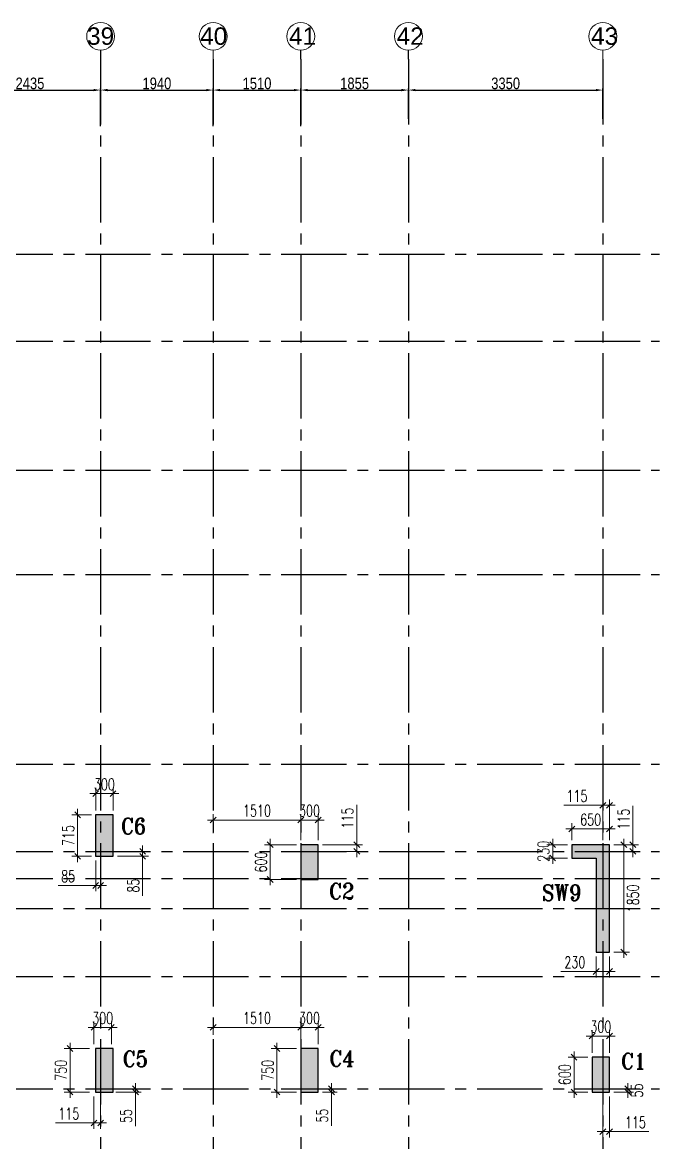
# Model space of a CAD drawing. Header units: millimetres. Extents: x 1123469 to 1752051, y -126924 to 196924.
# Drawn here: x 1431983 to 1442964, y -17889 to 1401 of the extents above; entities that cross this region are included whole.
import ezdxf
from ezdxf.enums import TextEntityAlignment as Align

# ---------------------------------------------------------------- set-up
doc = ezdxf.new("R2010")
doc.units = ezdxf.units.MM
doc.header["$LTSCALE"] = 500
doc.header["$MEASUREMENT"] = 0
doc.header["$PDMODE"] = 34
for name, pattern in [('CONTINOUS', [0]), ('DASHDOT', [1, 0.5, -0.25, 0, -0.25]), ('Site$0$CENTER2', [1.125, 0.75, -0.125, 0.125, -0.125])]:
    doc.linetypes.add(name, pattern=pattern)
doc.layers.get('Defpoints').update_dxf_attribs({"lineweight": 0})
for name, color, linetype, lineweight in [('COL. NO.', 1, 'DASHDOT', 15), ('CUT OUT', 1, 'Continuous', 13), ('dim-M', 1, 'Continuous', 15), ('GRID NO.', 7, 'Continuous', 20), ('TOWER COL HATCH', 253, 'Continuous', 20)]:
    doc.layers.add(name, color=color, linetype=linetype, lineweight=lineweight)
for name, color, linetype in [('GLASS', 5, 'Continuous'), ('GRID', 7, 'Continuous'), ('GRID DIM', 7, 'Continuous'), ('TOWER AREA COLUMN.', 6, 'Continuous')]:
    doc.layers.add(name, color=color, linetype=linetype)
doc.styles.add('2MM', font='romans.shx', dxfattribs={"width": 0.7})
doc.styles.add('D50', font='arial.ttf', dxfattribs={"width": 0.8})
doc.styles.add('ROMANT', font='romant__.ttf', dxfattribs={"width": 0.9, "height": 600})
doc.dimstyles.new('INNER DIM', dxfattribs={"dimtxt": 200, "dimasz": 120, "dimexe": 25, "dimexo": 25, "dimgap": 12, "dimtad": 1, "dimdec": 0, "dimrnd": 5, "dimzin": 0, "dimdsep": 46, "dimtxsty": 'D50', "dimcen": 0.09, "dimdle": 25, "dimclrt": 6, "dimadec": 0, "dimazin": 0, "dimtfac": 1, "dimtdec": 0, "dimtofl": 0, "dimtmove": 1, "dimatfit": 3, "dimfxl": 75, "dimtolj": 1, "dimtzin": 0, "dimarcsym": 0})
doc.dimstyles.new('RAJESH', dxfattribs={"dimtxt": 200, "dimasz": 180, "dimexe": 100, "dimexo": 250, "dimgap": 50, "dimtad": 2, "dimdec": 0, "dimzin": 1, "dimdsep": 46, "dimtxsty": '2MM', "dimblk": 'OBLIQUE', "dimcen": 0, "dimdle": 100, "dimclrd": 1, "dimclre": 1, "dimclrt": 3, "dimadec": 0, "dimazin": 0, "dimtfac": 1, "dimtdec": 0, "dimtix": 1, "dimtmove": 2, "dimatfit": 3, "dimfxl": 1, "dimtolj": 1, "dimlwd": -1, "dimarcsym": 0})

# ---------------------------------------------------------------- blocks, each defined once
blk = doc.blocks.new('GRID MARK')
at = {"layer": 'GRID NO.', "const_width": 50}
blk.add_lwpolyline([(0, -541), (0, -891)], dxfattribs=at)
at = {"layer": 'GRID NO.'}
blk.add_circle((0, 0), 541, dxfattribs=at)
at = {"layer": 'GRID NO.', "style": 'D50', "width": 0.8}
blk.add_attdef('Y1', text='', height=500, dxfattribs=at).set_placement((-33, -267), align=Align.CENTER)
blk = doc.blocks.new('*D44')
at = {"layer": 'Defpoints', "color": 0, "linetype": 'Continuous', "transparency": 16777216}
for p in [(1433331, 258393), (1430896, 257747), (1433331, 257747)]:
    blk.add_point(p, dxfattribs=at)
at = {"layer": 'GRID DIM', "color": 0, "linetype": 'Continuous', "lineweight": -2, "transparency": 16777216}
for p, q in [((1430896, 257772), (1430896, 258418)), ((1433331, 257772), (1433331, 258418))]:
    blk.add_line(p, q, dxfattribs=at)
at = {"layer": 'GRID DIM', "linetype": 'Continuous', "lineweight": -2, "transparency": 16777216}
blk.add_line((1431016, 258393), (1433211, 258393), dxfattribs=at)
at = {"layer": 'GRID DIM', "linetype": 'Continuous', "transparency": 16777216}
for points in [[(1431016, 258413), (1431016, 258373), (1430896, 258393)], [(1433211, 258413), (1433211, 258373), (1433331, 258393)]]:
    blk.add_solid(points, dxfattribs=at)
at = {"layer": 'GRID DIM', "linetype": 'Continuous', "transparency": 16777216, "insert": (1432113, 258507), "char_height": 200, "attachment_point": 5, "style": 'D50'}
blk.add_mtext('\\A1;2435', dxfattribs=at)
blk = doc.blocks.new('*D45')
at = {"layer": 'Defpoints', "color": 0, "linetype": 'Continuous', "transparency": 16777216}
for p in [(1435271, 258393), (1433331, 257747), (1435271, 257747)]:
    blk.add_point(p, dxfattribs=at)
at = {"layer": 'GRID DIM', "color": 0, "linetype": 'Continuous', "lineweight": -2, "transparency": 16777216}
for p, q in [((1433331, 257772), (1433331, 258418)), ((1435271, 257772), (1435271, 258418))]:
    blk.add_line(p, q, dxfattribs=at)
at = {"layer": 'GRID DIM', "linetype": 'Continuous', "lineweight": -2, "transparency": 16777216}
blk.add_line((1433451, 258393), (1435151, 258393), dxfattribs=at)
at = {"layer": 'GRID DIM', "linetype": 'Continuous', "transparency": 16777216}
for points in [[(1433451, 258413), (1433451, 258373), (1433331, 258393)], [(1435151, 258413), (1435151, 258373), (1435271, 258393)]]:
    blk.add_solid(points, dxfattribs=at)
at = {"layer": 'GRID DIM', "linetype": 'Continuous', "transparency": 16777216, "insert": (1434301, 258507), "char_height": 200, "attachment_point": 5, "style": 'D50'}
blk.add_mtext('\\A1;1940', dxfattribs=at)
blk = doc.blocks.new('*D46')
at = {"layer": 'Defpoints', "color": 0, "linetype": 'Continuous', "transparency": 16777216}
for p in [(1436781, 258393), (1435271, 257747), (1436781, 257747)]:
    blk.add_point(p, dxfattribs=at)
at = {"layer": 'GRID DIM', "color": 0, "linetype": 'Continuous', "lineweight": -2, "transparency": 16777216}
for p, q in [((1435271, 257772), (1435271, 258418)), ((1436781, 257772), (1436781, 258418))]:
    blk.add_line(p, q, dxfattribs=at)
at = {"layer": 'GRID DIM', "linetype": 'Continuous', "lineweight": -2, "transparency": 16777216}
blk.add_line((1435391, 258393), (1436661, 258393), dxfattribs=at)
at = {"layer": 'GRID DIM', "linetype": 'Continuous', "transparency": 16777216}
for points in [[(1435391, 258413), (1435391, 258373), (1435271, 258393)], [(1436661, 258413), (1436661, 258373), (1436781, 258393)]]:
    blk.add_solid(points, dxfattribs=at)
at = {"layer": 'GRID DIM', "linetype": 'Continuous', "transparency": 16777216, "insert": (1436026, 258507), "char_height": 200, "attachment_point": 5, "style": 'D50'}
blk.add_mtext('\\A1;1510', dxfattribs=at)
blk = doc.blocks.new('*D47')
at = {"layer": 'Defpoints', "color": 0, "linetype": 'Continuous', "transparency": 16777216}
for p in [(1438636, 258393), (1436781, 257747), (1438636, 257872)]:
    blk.add_point(p, dxfattribs=at)
at = {"layer": 'GRID DIM', "color": 0, "linetype": 'Continuous', "lineweight": -2, "transparency": 16777216}
for p, q in [((1436781, 257772), (1436781, 258418)), ((1438636, 257897), (1438636, 258418))]:
    blk.add_line(p, q, dxfattribs=at)
at = {"layer": 'GRID DIM', "linetype": 'Continuous', "lineweight": -2, "transparency": 16777216}
blk.add_line((1436901, 258393), (1438516, 258393), dxfattribs=at)
at = {"layer": 'GRID DIM', "linetype": 'Continuous', "transparency": 16777216}
for points in [[(1436901, 258413), (1436901, 258373), (1436781, 258393)], [(1438516, 258413), (1438516, 258373), (1438636, 258393)]]:
    blk.add_solid(points, dxfattribs=at)
at = {"layer": 'GRID DIM', "linetype": 'Continuous', "transparency": 16777216, "insert": (1437708, 258507), "char_height": 200, "attachment_point": 5, "style": 'D50'}
blk.add_mtext('\\A1;1855', dxfattribs=at)
blk = doc.blocks.new('*D48')
at = {"layer": 'Defpoints', "color": 0, "linetype": 'Continuous', "transparency": 16777216}
for p in [(1441986, 258393), (1438636, 257872), (1441986, 257872)]:
    blk.add_point(p, dxfattribs=at)
at = {"layer": 'GRID DIM', "color": 0, "linetype": 'Continuous', "lineweight": -2, "transparency": 16777216}
for p, q in [((1438636, 257897), (1438636, 258418)), ((1441986, 257897), (1441986, 258418))]:
    blk.add_line(p, q, dxfattribs=at)
at = {"layer": 'GRID DIM', "linetype": 'Continuous', "lineweight": -2, "transparency": 16777216}
blk.add_line((1438756, 258393), (1441866, 258393), dxfattribs=at)
at = {"layer": 'GRID DIM', "linetype": 'Continuous', "transparency": 16777216}
for points in [[(1438756, 258413), (1438756, 258373), (1438636, 258393)], [(1441866, 258413), (1441866, 258373), (1441986, 258393)]]:
    blk.add_solid(points, dxfattribs=at)
at = {"layer": 'GRID DIM', "linetype": 'Continuous', "transparency": 16777216, "insert": (1440311, 258507), "char_height": 200, "attachment_point": 5, "style": 'D50'}
blk.add_mtext('\\A1;3350', dxfattribs=at)
blk = doc.blocks.new('3tgra')
at = {"layer": 'TOWER COL HATCH'}
h = blk.add_hatch(color=253, dxfattribs=at)
h.dxf.hatch_style = 1
h.paths.add_polyline_path([(1374496, 84657), (1374196, 84657), (1374196, 85372), (1374496, 85372)])
h = blk.add_hatch(color=253, dxfattribs=at)
h.dxf.hatch_style = 1
h.paths.add_polyline_path([(1365641, 83007), (1365641, 84857), (1366291, 84857), (1366291, 84627), (1365871, 84627), (1365871, 83007)])
h = blk.add_hatch(color=253, dxfattribs=at)
h.dxf.hatch_style = 1
h.paths.add_polyline_path([(1370961, 84257), (1370661, 84257), (1370661, 84857), (1370961, 84857)])
h = blk.add_hatch(color=253, dxfattribs=at)
h.dxf.hatch_style = 1
h.paths.add_polyline_path([(1370961, 80597), (1370661, 80597), (1370661, 81347), (1370961, 81347)])
h = blk.add_hatch(color=253, dxfattribs=at)
h.dxf.hatch_style = 1
h.paths.add_polyline_path([(1374496, 80597), (1374196, 80597), (1374196, 81347), (1374496, 81347)])
h = blk.add_hatch(color=253, dxfattribs=at)
h.dxf.hatch_style = 1
h.paths.add_polyline_path([(1365941, 80597), (1365641, 80597), (1365641, 81197), (1365941, 81197)])
at = {"layer": 'TOWER AREA COLUMN.', "color": 4}
for points in [[(1374496, 84657), (1374196, 84657), (1374196, 85372), (1374496, 85372)], [(1370961, 84257), (1370661, 84257), (1370661, 84857), (1370961, 84857)], [(1370961, 80597), (1370661, 80597), (1370661, 81347), (1370961, 81347)], [(1374496, 80597), (1374196, 80597), (1374196, 81347), (1374496, 81347)], [(1365941, 80597), (1365641, 80597), (1365641, 81197), (1365941, 81197)]]:
    blk.add_lwpolyline(points, close=True, dxfattribs=at)
blk.add_lwpolyline([(1365641, 83007), (1365641, 84857), (1366291, 84857), (1366291, 84627), (1365871, 84627), (1365871, 83007), (1365641, 83007)], dxfattribs=at)
blk = doc.blocks.new('_Oblique')
at = {"color": 0, "linetype": 'ByBlock', "lineweight": -2}
blk.add_line((-0.5, -0.5), (0.5, 0.5), dxfattribs=at)
blk = doc.blocks.new('*D1371')
at = {"layer": 'Defpoints', "color": 0, "ltscale": 100, "transparency": 16777216}
for p in [(1435271, 85281), (1435271, 84981), (1436781, 84857)]:
    blk.add_point(p, dxfattribs=at)
at = {"layer": 'dim-M', "color": 1, "ltscale": 100, "transparency": 16777216}
blk.add_line((1436881, 85281), (1435171, 85281), dxfattribs=at)
at = {"layer": 'dim-M', "color": 1, "lineweight": -2, "ltscale": 100, "transparency": 16777216}
for p, q in [((1435271, 85056), (1435271, 85381)), ((1436781, 84932), (1436781, 85381))]:
    blk.add_line(p, q, dxfattribs=at)
at = {"layer": 'dim-M', "color": 1, "ltscale": 100, "transparency": 16777216, "xscale": 100, "yscale": 100, "zscale": 100, "rotation": 180}
blk.add_blockref('_Oblique', (1435271, 85281), dxfattribs=at)
at = {"layer": 'dim-M', "color": 1, "ltscale": 100, "transparency": 16777216, "xscale": 100, "yscale": 100, "zscale": 100}
blk.add_blockref('_Oblique', (1436781, 85281), dxfattribs=at)
at = {"layer": 'dim-M', "color": 3, "ltscale": 100, "transparency": 16777216, "insert": (1436026, 85441), "char_height": 200, "attachment_point": 5, "style": '2MM'}
blk.add_mtext('\\A1;1510', dxfattribs=at)
blk = doc.blocks.new('*D1372')
at = {"layer": 'Defpoints', "color": 0, "ltscale": 100, "transparency": 16777216}
for p in [(1441451, 85128), (1441451, 84857), (1442101, 84857)]:
    blk.add_point(p, dxfattribs=at)
at = {"layer": 'dim-M', "color": 1, "ltscale": 100, "transparency": 16777216}
blk.add_line((1442201, 85128), (1441351, 85128), dxfattribs=at)
at = {"layer": 'dim-M', "color": 1, "lineweight": -2, "ltscale": 100, "transparency": 16777216}
for p, q in [((1441451, 84932), (1441451, 85228)), ((1442101, 84932), (1442101, 85228))]:
    blk.add_line(p, q, dxfattribs=at)
at = {"layer": 'dim-M', "color": 1, "ltscale": 100, "transparency": 16777216, "xscale": 100, "yscale": 100, "zscale": 100, "rotation": 180}
blk.add_blockref('_Oblique', (1441451, 85128), dxfattribs=at)
at = {"layer": 'dim-M', "color": 1, "ltscale": 100, "transparency": 16777216, "xscale": 100, "yscale": 100, "zscale": 100}
blk.add_blockref('_Oblique', (1442101, 85128), dxfattribs=at)
at = {"layer": 'dim-M', "color": 3, "ltscale": 100, "transparency": 16777216, "insert": (1441776, 85288), "char_height": 200, "attachment_point": 5, "style": '2MM'}
blk.add_mtext('\\A1;650', dxfattribs=at)
blk = doc.blocks.new('*D1373')
at = {"layer": 'Defpoints', "color": 0, "ltscale": 100, "transparency": 16777216}
for p in [(1441451, 84857), (1441123, 84627), (1441451, 84627)]:
    blk.add_point(p, dxfattribs=at)
at = {"layer": 'dim-M', "color": 1, "ltscale": 100, "transparency": 16777216}
for p, q in [((1441123, 84857), (1441123, 84957)), ((1441123, 84857), (1441123, 84627)), ((1441123, 84627), (1441123, 84527))]:
    blk.add_line(p, q, dxfattribs=at)
at = {"layer": 'dim-M', "color": 1, "lineweight": -2, "ltscale": 100, "transparency": 16777216}
for p, q in [((1441376, 84857), (1441023, 84857)), ((1441376, 84627), (1441023, 84627))]:
    blk.add_line(p, q, dxfattribs=at)
at = {"layer": 'dim-M', "color": 1, "ltscale": 100, "transparency": 16777216, "xscale": 100, "yscale": 100, "zscale": 100}
for p, rotation in [((1441123, 84857), 270), ((1441123, 84627), 90)]:
    blk.add_blockref('_Oblique', p, dxfattribs=dict(at, rotation=rotation))
at = {"layer": 'dim-M', "color": 3, "ltscale": 100, "transparency": 16777216, "insert": (1440963, 84742), "char_height": 200, "attachment_point": 5, "rotation": 90, "style": '2MM'}
blk.add_mtext('\\A1;230', dxfattribs=at)
blk = doc.blocks.new('*D1374')
at = {"layer": 'Defpoints', "color": 0, "ltscale": 100, "transparency": 16777216}
for p in [(1441871, 83007), (1442101, 83007), (1442101, 82672)]:
    blk.add_point(p, dxfattribs=at)
at = {"layer": 'dim-M', "color": 1, "lineweight": -2, "ltscale": 100, "transparency": 16777216}
for p, q in [((1441871, 82932), (1441871, 82572)), ((1442101, 82932), (1442101, 82572))]:
    blk.add_line(p, q, dxfattribs=at)
at = {"layer": 'dim-M', "color": 1, "ltscale": 100, "transparency": 16777216}
for p, q in [((1441264, 82672), (1441871, 82672)), ((1441771, 82672), (1442201, 82672))]:
    blk.add_line(p, q, dxfattribs=at)
at = {"layer": 'dim-M', "color": 1, "ltscale": 100, "transparency": 16777216, "xscale": 100, "yscale": 100, "zscale": 100, "rotation": 180}
blk.add_blockref('_Oblique', (1441871, 82672), dxfattribs=at)
at = {"layer": 'dim-M', "color": 1, "ltscale": 100, "transparency": 16777216, "xscale": 100, "yscale": 100, "zscale": 100}
blk.add_blockref('_Oblique', (1442101, 82672), dxfattribs=at)
at = {"layer": 'dim-M', "color": 3, "ltscale": 100, "transparency": 16777216, "insert": (1441504, 82832), "char_height": 200, "attachment_point": 5, "style": '2MM'}
blk.add_mtext('\\A1;230', dxfattribs=at)
blk = doc.blocks.new('*D1375')
at = {"layer": 'Defpoints', "color": 0, "ltscale": 100, "transparency": 16777216}
for p in [(1442101, 84857), (1442101, 83007), (1442347, 83007)]:
    blk.add_point(p, dxfattribs=at)
at = {"layer": 'dim-M', "color": 1, "ltscale": 100, "transparency": 16777216}
blk.add_line((1442347, 84957), (1442347, 82907), dxfattribs=at)
at = {"layer": 'dim-M', "color": 1, "lineweight": -2, "ltscale": 100, "transparency": 16777216}
for p, q in [((1442176, 84857), (1442447, 84857)), ((1442176, 83007), (1442447, 83007))]:
    blk.add_line(p, q, dxfattribs=at)
at = {"layer": 'dim-M', "color": 1, "ltscale": 100, "transparency": 16777216, "xscale": 100, "yscale": 100, "zscale": 100}
for p, rotation in [((1442347, 84857), 90), ((1442347, 83007), 270)]:
    blk.add_blockref('_Oblique', p, dxfattribs=dict(at, rotation=rotation))
at = {"layer": 'dim-M', "color": 3, "ltscale": 100, "transparency": 16777216, "insert": (1442507, 83932), "char_height": 200, "attachment_point": 5, "rotation": 90, "style": '2MM'}
blk.add_mtext('\\A1;1850', dxfattribs=at)
blk = doc.blocks.new('*D1376')
at = {"layer": 'Defpoints', "color": 0, "ltscale": 100, "transparency": 16777216}
for p in [(1442101, 84857), (1442101, 84742), (1442503, 84742)]:
    blk.add_point(p, dxfattribs=at)
at = {"layer": 'dim-M', "color": 1, "ltscale": 100, "transparency": 16777216}
for p, q in [((1442503, 85527), (1442503, 84857)), ((1442503, 84857), (1442503, 84957)), ((1442503, 84857), (1442503, 84742)), ((1442503, 84857), (1442503, 84742)), ((1442503, 84742), (1442503, 84642))]:
    blk.add_line(p, q, dxfattribs=at)
at = {"layer": 'dim-M', "color": 1, "lineweight": -2, "ltscale": 100, "transparency": 16777216}
for p, q in [((1442176, 84857), (1442603, 84857)), ((1442176, 84742), (1442603, 84742))]:
    blk.add_line(p, q, dxfattribs=at)
at = {"layer": 'dim-M', "color": 1, "ltscale": 100, "transparency": 16777216, "xscale": 100, "yscale": 100, "zscale": 100}
for p, rotation in [((1442503, 84857), 270), ((1442503, 84742), 90)]:
    blk.add_blockref('_Oblique', p, dxfattribs=dict(at, rotation=rotation))
at = {"layer": 'dim-M', "color": 3, "ltscale": 100, "transparency": 16777216, "insert": (1442343, 85297), "char_height": 200, "attachment_point": 5, "rotation": 90, "style": '2MM'}
blk.add_mtext('\\A1;115', dxfattribs=at)
blk = doc.blocks.new('*D1377')
at = {"layer": 'Defpoints', "color": 0, "ltscale": 100, "transparency": 16777216}
for p in [(1441986, 85536), (1441986, 84857), (1442101, 84857)]:
    blk.add_point(p, dxfattribs=at)
at = {"layer": 'dim-M', "color": 1, "ltscale": 100, "transparency": 16777216}
for p, q in [((1441311, 85536), (1441986, 85536)), ((1441986, 85536), (1441886, 85536)), ((1442101, 85536), (1441986, 85536)), ((1442101, 85536), (1441986, 85536)), ((1442101, 85536), (1442201, 85536))]:
    blk.add_line(p, q, dxfattribs=at)
at = {"layer": 'dim-M', "color": 1, "lineweight": -2, "ltscale": 100, "transparency": 16777216}
for p, q in [((1441986, 84932), (1441986, 85636)), ((1442101, 84932), (1442101, 85636))]:
    blk.add_line(p, q, dxfattribs=at)
at = {"layer": 'dim-M', "color": 1, "ltscale": 100, "transparency": 16777216, "xscale": 100, "yscale": 100, "zscale": 100}
blk.add_blockref('_Oblique', (1441986, 85536), dxfattribs=at)
at = {"layer": 'dim-M', "color": 1, "ltscale": 100, "transparency": 16777216, "xscale": 100, "yscale": 100, "zscale": 100, "rotation": 180}
blk.add_blockref('_Oblique', (1442101, 85536), dxfattribs=at)
at = {"layer": 'dim-M', "color": 3, "ltscale": 100, "transparency": 16777216, "insert": (1441541, 85696), "char_height": 200, "attachment_point": 5, "style": '2MM'}
blk.add_mtext('\\A1;115', dxfattribs=at)
blk = doc.blocks.new('*D1378')
at = {"layer": 'Defpoints', "color": 0, "ltscale": 100, "transparency": 16777216}
for p in [(1435271, 81711), (1435271, 81506), (1436781, 81347)]:
    blk.add_point(p, dxfattribs=at)
at = {"layer": 'dim-M', "color": 1, "lineweight": -2, "ltscale": 100, "transparency": 16777216}
for p, q in [((1435271, 81581), (1435271, 81811)), ((1436781, 81422), (1436781, 81811))]:
    blk.add_line(p, q, dxfattribs=at)
at = {"layer": 'dim-M', "color": 1, "ltscale": 100, "transparency": 16777216}
blk.add_line((1436881, 81711), (1435171, 81711), dxfattribs=at)
at = {"layer": 'dim-M', "color": 1, "ltscale": 100, "transparency": 16777216, "xscale": 100, "yscale": 100, "zscale": 100, "rotation": 180}
blk.add_blockref('_Oblique', (1435271, 81711), dxfattribs=at)
at = {"layer": 'dim-M', "color": 1, "ltscale": 100, "transparency": 16777216, "xscale": 100, "yscale": 100, "zscale": 100}
blk.add_blockref('_Oblique', (1436781, 81711), dxfattribs=at)
at = {"layer": 'dim-M', "color": 3, "ltscale": 100, "transparency": 16777216, "insert": (1436026, 81871), "char_height": 200, "attachment_point": 5, "style": '2MM'}
blk.add_mtext('\\A1;1510', dxfattribs=at)
blk = doc.blocks.new('*D1379')
at = {"layer": 'Defpoints', "color": 0, "ltscale": 100, "transparency": 16777216}
for p in [(1433216, 80597), (1433331, 80597), (1433331, 80066)]:
    blk.add_point(p, dxfattribs=at)
at = {"layer": 'dim-M', "color": 1, "lineweight": -2, "ltscale": 100, "transparency": 16777216}
for p, q in [((1433216, 80522), (1433216, 79966)), ((1433331, 80522), (1433331, 79966))]:
    blk.add_line(p, q, dxfattribs=at)
at = {"layer": 'dim-M', "color": 1, "ltscale": 100, "transparency": 16777216}
for p, q in [((1432554, 80066), (1433216, 80066)), ((1433216, 80066), (1433116, 80066)), ((1433216, 80066), (1433331, 80066)), ((1433216, 80066), (1433331, 80066)), ((1433331, 80066), (1433431, 80066))]:
    blk.add_line(p, q, dxfattribs=at)
at = {"layer": 'dim-M', "color": 1, "ltscale": 100, "transparency": 16777216, "xscale": 100, "yscale": 100, "zscale": 100}
blk.add_blockref('_Oblique', (1433216, 80066), dxfattribs=at)
at = {"layer": 'dim-M', "color": 1, "ltscale": 100, "transparency": 16777216, "xscale": 100, "yscale": 100, "zscale": 100, "rotation": 180}
blk.add_blockref('_Oblique', (1433331, 80066), dxfattribs=at)
at = {"layer": 'dim-M', "color": 3, "ltscale": 100, "transparency": 16777216, "insert": (1432784, 80226), "char_height": 200, "attachment_point": 5, "style": '2MM'}
blk.add_mtext('\\A1;115', dxfattribs=at)
blk = doc.blocks.new('*D1509')
at = {"layer": 'Defpoints', "color": 0, "ltscale": 100, "transparency": 16777216}
for p in [(1437081, 80652), (1437309, 80652), (1437081, 80597)]:
    blk.add_point(p, dxfattribs=at)
at = {"layer": 'dim-M', "color": 1, "lineweight": -2, "ltscale": 100, "transparency": 16777216}
for p, q in [((1437156, 80652), (1437409, 80652)), ((1437156, 80597), (1437409, 80597))]:
    blk.add_line(p, q, dxfattribs=at)
at = {"layer": 'dim-M', "color": 1, "ltscale": 100, "transparency": 16777216}
for p, q in [((1437309, 80652), (1437309, 80752)), ((1437309, 80597), (1437309, 80652)), ((1437309, 80597), (1437309, 80652)), ((1437309, 80597), (1437309, 80497)), ((1437309, 80016), (1437309, 80597))]:
    blk.add_line(p, q, dxfattribs=at)
at = {"layer": 'dim-M', "color": 1, "ltscale": 100, "transparency": 16777216, "xscale": 100, "yscale": 100, "zscale": 100}
for p, rotation in [((1437309, 80652), 270), ((1437309, 80597), 90)]:
    blk.add_blockref('_Oblique', p, dxfattribs=dict(at, rotation=rotation))
at = {"layer": 'dim-M', "color": 3, "ltscale": 100, "transparency": 16777216, "insert": (1437149, 80190), "char_height": 200, "attachment_point": 5, "rotation": 90, "style": '2MM'}
blk.add_mtext('\\A1;55', dxfattribs=at)
blk = doc.blocks.new('*D1574')
at = {"layer": 'Defpoints', "color": 0, "ltscale": 100, "transparency": 16777216}
for p in [(1433246, 85736), (1433246, 85372), (1433546, 85372)]:
    blk.add_point(p, dxfattribs=at)
at = {"layer": 'dim-M', "color": 1, "ltscale": 100, "transparency": 16777216}
for p, q in [((1433246, 85736), (1433146, 85736)), ((1433546, 85736), (1433246, 85736)), ((1433546, 85736), (1433646, 85736))]:
    blk.add_line(p, q, dxfattribs=at)
at = {"layer": 'dim-M', "color": 1, "lineweight": -2, "ltscale": 100, "transparency": 16777216}
for p, q in [((1433246, 85447), (1433246, 85836)), ((1433546, 85447), (1433546, 85836))]:
    blk.add_line(p, q, dxfattribs=at)
at = {"layer": 'dim-M', "color": 1, "ltscale": 100, "transparency": 16777216, "xscale": 100, "yscale": 100, "zscale": 100}
blk.add_blockref('_Oblique', (1433246, 85736), dxfattribs=at)
at = {"layer": 'dim-M', "color": 1, "ltscale": 100, "transparency": 16777216, "xscale": 100, "yscale": 100, "zscale": 100, "rotation": 180}
blk.add_blockref('_Oblique', (1433546, 85736), dxfattribs=at)
at = {"layer": 'dim-M', "color": 3, "ltscale": 100, "transparency": 16777216, "insert": (1433396, 85896), "char_height": 200, "attachment_point": 5, "style": '2MM'}
blk.add_mtext('\\A1;300', dxfattribs=at)
blk = doc.blocks.new('*D1575')
at = {"layer": 'Defpoints', "color": 0, "ltscale": 100, "transparency": 16777216}
for p in [(1433246, 85372), (1432935, 84657), (1433246, 84657)]:
    blk.add_point(p, dxfattribs=at)
at = {"layer": 'dim-M', "color": 1, "ltscale": 100, "transparency": 16777216}
blk.add_line((1432935, 85472), (1432935, 84557), dxfattribs=at)
at = {"layer": 'dim-M', "color": 1, "lineweight": -2, "ltscale": 100, "transparency": 16777216}
for p, q in [((1433171, 85372), (1432835, 85372)), ((1433171, 84657), (1432835, 84657))]:
    blk.add_line(p, q, dxfattribs=at)
at = {"layer": 'dim-M', "color": 1, "ltscale": 100, "transparency": 16777216, "xscale": 100, "yscale": 100, "zscale": 100}
for p, rotation in [((1432935, 85372), 90), ((1432935, 84657), 270)]:
    blk.add_blockref('_Oblique', p, dxfattribs=dict(at, rotation=rotation))
at = {"layer": 'dim-M', "color": 3, "ltscale": 100, "transparency": 16777216, "insert": (1432775, 85014), "char_height": 200, "attachment_point": 5, "rotation": 90, "style": '2MM'}
blk.add_mtext('\\A1;715', dxfattribs=at)
blk = doc.blocks.new('*D1576')
at = {"layer": 'Defpoints', "color": 0, "ltscale": 100, "transparency": 16777216}
for p in [(1433546, 84742), (1433546, 84657), (1434055, 84657)]:
    blk.add_point(p, dxfattribs=at)
at = {"layer": 'dim-M', "color": 1, "lineweight": -2, "ltscale": 100, "transparency": 16777216}
for p, q in [((1433621, 84742), (1434155, 84742)), ((1433621, 84657), (1434155, 84657))]:
    blk.add_line(p, q, dxfattribs=at)
at = {"layer": 'dim-M', "color": 1, "ltscale": 100, "transparency": 16777216}
for p, q in [((1434055, 84742), (1434055, 84842)), ((1434055, 84742), (1434055, 84657)), ((1434055, 84742), (1434055, 84657)), ((1434055, 84657), (1434055, 84557)), ((1434055, 83978), (1434055, 84657))]:
    blk.add_line(p, q, dxfattribs=at)
at = {"layer": 'dim-M', "color": 1, "ltscale": 100, "transparency": 16777216, "xscale": 100, "yscale": 100, "zscale": 100}
for p, rotation in [((1434055, 84742), 270), ((1434055, 84657), 90)]:
    blk.add_blockref('_Oblique', p, dxfattribs=dict(at, rotation=rotation))
at = {"layer": 'dim-M', "color": 3, "ltscale": 100, "transparency": 16777216, "insert": (1433895, 84152), "char_height": 200, "attachment_point": 5, "rotation": 90, "style": '2MM'}
blk.add_mtext('\\A1;85', dxfattribs=at)
blk = doc.blocks.new('*D1577')
at = {"layer": 'Defpoints', "color": 0, "ltscale": 100, "transparency": 16777216}
for p in [(1433246, 84657), (1433331, 84657), (1433331, 84154)]:
    blk.add_point(p, dxfattribs=at)
at = {"layer": 'dim-M', "color": 1, "lineweight": -2, "ltscale": 100, "transparency": 16777216}
for p, q in [((1433246, 84582), (1433246, 84054)), ((1433331, 84582), (1433331, 84054))]:
    blk.add_line(p, q, dxfattribs=at)
at = {"layer": 'dim-M', "color": 1, "ltscale": 100, "transparency": 16777216}
for p, q in [((1432598, 84154), (1433246, 84154)), ((1433246, 84154), (1433146, 84154)), ((1433246, 84154), (1433331, 84154)), ((1433246, 84154), (1433331, 84154)), ((1433331, 84154), (1433431, 84154))]:
    blk.add_line(p, q, dxfattribs=at)
at = {"layer": 'dim-M', "color": 1, "ltscale": 100, "transparency": 16777216, "xscale": 100, "yscale": 100, "zscale": 100}
blk.add_blockref('_Oblique', (1433246, 84154), dxfattribs=at)
at = {"layer": 'dim-M', "color": 1, "ltscale": 100, "transparency": 16777216, "xscale": 100, "yscale": 100, "zscale": 100, "rotation": 180}
blk.add_blockref('_Oblique', (1433331, 84154), dxfattribs=at)
at = {"layer": 'dim-M', "color": 3, "ltscale": 100, "transparency": 16777216, "insert": (1432771, 84314), "char_height": 200, "attachment_point": 5, "style": '2MM'}
blk.add_mtext('\\A1;85', dxfattribs=at)
blk = doc.blocks.new('*D1578')
at = {"layer": 'Defpoints', "color": 0, "ltscale": 100, "transparency": 16777216}
for p in [(1436781, 85281), (1436781, 84857), (1437081, 84857)]:
    blk.add_point(p, dxfattribs=at)
at = {"layer": 'dim-M', "color": 1, "ltscale": 100, "transparency": 16777216}
for p, q in [((1436781, 85281), (1436681, 85281)), ((1437081, 85281), (1436781, 85281)), ((1437081, 85281), (1437181, 85281))]:
    blk.add_line(p, q, dxfattribs=at)
at = {"layer": 'dim-M', "color": 1, "lineweight": -2, "ltscale": 100, "transparency": 16777216}
for p, q in [((1436781, 84932), (1436781, 85381)), ((1437081, 84932), (1437081, 85381))]:
    blk.add_line(p, q, dxfattribs=at)
at = {"layer": 'dim-M', "color": 1, "ltscale": 100, "transparency": 16777216, "xscale": 100, "yscale": 100, "zscale": 100}
blk.add_blockref('_Oblique', (1436781, 85281), dxfattribs=at)
at = {"layer": 'dim-M', "color": 1, "ltscale": 100, "transparency": 16777216, "xscale": 100, "yscale": 100, "zscale": 100, "rotation": 180}
blk.add_blockref('_Oblique', (1437081, 85281), dxfattribs=at)
at = {"layer": 'dim-M', "color": 3, "ltscale": 100, "transparency": 16777216, "insert": (1436931, 85441), "char_height": 200, "attachment_point": 5, "style": '2MM'}
blk.add_mtext('\\A1;300', dxfattribs=at)
blk = doc.blocks.new('*D1579')
at = {"layer": 'Defpoints', "color": 0, "ltscale": 100, "transparency": 16777216}
for p in [(1436781, 84857), (1436254, 84257), (1436781, 84257)]:
    blk.add_point(p, dxfattribs=at)
at = {"layer": 'dim-M', "color": 1, "ltscale": 100, "transparency": 16777216}
blk.add_line((1436254, 84957), (1436254, 84157), dxfattribs=at)
at = {"layer": 'dim-M', "color": 1, "lineweight": -2, "ltscale": 100, "transparency": 16777216}
for p, q in [((1436706, 84857), (1436154, 84857)), ((1436706, 84257), (1436154, 84257))]:
    blk.add_line(p, q, dxfattribs=at)
at = {"layer": 'dim-M', "color": 1, "ltscale": 100, "transparency": 16777216, "xscale": 100, "yscale": 100, "zscale": 100}
for p, rotation in [((1436254, 84857), 90), ((1436254, 84257), 270)]:
    blk.add_blockref('_Oblique', p, dxfattribs=dict(at, rotation=rotation))
at = {"layer": 'dim-M', "color": 3, "ltscale": 100, "transparency": 16777216, "insert": (1436094, 84557), "char_height": 200, "attachment_point": 5, "rotation": 90, "style": '2MM'}
blk.add_mtext('\\A1;600', dxfattribs=at)
blk = doc.blocks.new('*D1580')
at = {"layer": 'Defpoints', "color": 0, "ltscale": 100, "transparency": 16777216}
for p in [(1437081, 84857), (1437081, 84742), (1437746, 84742)]:
    blk.add_point(p, dxfattribs=at)
at = {"layer": 'dim-M', "color": 1, "ltscale": 100, "transparency": 16777216}
for p, q in [((1437746, 85544), (1437746, 84857)), ((1437746, 84857), (1437746, 84957)), ((1437746, 84857), (1437746, 84742)), ((1437746, 84857), (1437746, 84742)), ((1437746, 84742), (1437746, 84642))]:
    blk.add_line(p, q, dxfattribs=at)
at = {"layer": 'dim-M', "color": 1, "lineweight": -2, "ltscale": 100, "transparency": 16777216}
for p, q in [((1437156, 84857), (1437846, 84857)), ((1437156, 84742), (1437846, 84742))]:
    blk.add_line(p, q, dxfattribs=at)
at = {"layer": 'dim-M', "color": 1, "ltscale": 100, "transparency": 16777216, "xscale": 100, "yscale": 100, "zscale": 100}
for p, rotation in [((1437746, 84857), 270), ((1437746, 84742), 90)]:
    blk.add_blockref('_Oblique', p, dxfattribs=dict(at, rotation=rotation))
at = {"layer": 'dim-M', "color": 3, "ltscale": 100, "transparency": 16777216, "insert": (1437586, 85314), "char_height": 200, "attachment_point": 5, "rotation": 90, "style": '2MM'}
blk.add_mtext('\\A1;115', dxfattribs=at)
blk = doc.blocks.new('*D1581')
at = {"layer": 'Defpoints', "color": 0, "ltscale": 100, "transparency": 16777216}
for p in [(1433216, 81711), (1433216, 81347), (1433516, 81347)]:
    blk.add_point(p, dxfattribs=at)
at = {"layer": 'dim-M', "color": 1, "lineweight": -2, "ltscale": 100, "transparency": 16777216}
for p, q in [((1433216, 81422), (1433216, 81811)), ((1433516, 81422), (1433516, 81811))]:
    blk.add_line(p, q, dxfattribs=at)
at = {"layer": 'dim-M', "color": 1, "ltscale": 100, "transparency": 16777216}
for p, q in [((1433216, 81711), (1433116, 81711)), ((1433516, 81711), (1433216, 81711)), ((1433516, 81711), (1433616, 81711))]:
    blk.add_line(p, q, dxfattribs=at)
at = {"layer": 'dim-M', "color": 1, "ltscale": 100, "transparency": 16777216, "xscale": 100, "yscale": 100, "zscale": 100}
blk.add_blockref('_Oblique', (1433216, 81711), dxfattribs=at)
at = {"layer": 'dim-M', "color": 1, "ltscale": 100, "transparency": 16777216, "xscale": 100, "yscale": 100, "zscale": 100, "rotation": 180}
blk.add_blockref('_Oblique', (1433516, 81711), dxfattribs=at)
at = {"layer": 'dim-M', "color": 3, "ltscale": 100, "transparency": 16777216, "insert": (1433366, 81871), "char_height": 200, "attachment_point": 5, "style": '2MM'}
blk.add_mtext('\\A1;300', dxfattribs=at)
blk = doc.blocks.new('*D1582')
at = {"layer": 'Defpoints', "color": 0, "ltscale": 100, "transparency": 16777216}
for p in [(1433216, 81347), (1432805, 80597), (1433216, 80597)]:
    blk.add_point(p, dxfattribs=at)
at = {"layer": 'dim-M', "color": 1, "ltscale": 100, "transparency": 16777216}
blk.add_line((1432805, 81447), (1432805, 80497), dxfattribs=at)
at = {"layer": 'dim-M', "color": 1, "lineweight": -2, "ltscale": 100, "transparency": 16777216}
for p, q in [((1433141, 81347), (1432705, 81347)), ((1433141, 80597), (1432705, 80597))]:
    blk.add_line(p, q, dxfattribs=at)
at = {"layer": 'dim-M', "color": 1, "ltscale": 100, "transparency": 16777216, "xscale": 100, "yscale": 100, "zscale": 100}
for p, rotation in [((1432805, 81347), 90), ((1432805, 80597), 270)]:
    blk.add_blockref('_Oblique', p, dxfattribs=dict(at, rotation=rotation))
at = {"layer": 'dim-M', "color": 3, "ltscale": 100, "transparency": 16777216, "insert": (1432645, 80972), "char_height": 200, "attachment_point": 5, "rotation": 90, "style": '2MM'}
blk.add_mtext('\\A1;750', dxfattribs=at)
blk = doc.blocks.new('*D1583')
at = {"layer": 'Defpoints', "color": 0, "ltscale": 100, "transparency": 16777216}
for p in [(1436781, 81711), (1436781, 81347), (1437081, 81347)]:
    blk.add_point(p, dxfattribs=at)
at = {"layer": 'dim-M', "color": 1, "lineweight": -2, "ltscale": 100, "transparency": 16777216}
for p, q in [((1436781, 81422), (1436781, 81811)), ((1437081, 81422), (1437081, 81811))]:
    blk.add_line(p, q, dxfattribs=at)
at = {"layer": 'dim-M', "color": 1, "ltscale": 100, "transparency": 16777216}
for p, q in [((1436781, 81711), (1436681, 81711)), ((1437081, 81711), (1436781, 81711)), ((1437081, 81711), (1437181, 81711))]:
    blk.add_line(p, q, dxfattribs=at)
at = {"layer": 'dim-M', "color": 1, "ltscale": 100, "transparency": 16777216, "xscale": 100, "yscale": 100, "zscale": 100}
blk.add_blockref('_Oblique', (1436781, 81711), dxfattribs=at)
at = {"layer": 'dim-M', "color": 1, "ltscale": 100, "transparency": 16777216, "xscale": 100, "yscale": 100, "zscale": 100, "rotation": 180}
blk.add_blockref('_Oblique', (1437081, 81711), dxfattribs=at)
at = {"layer": 'dim-M', "color": 3, "ltscale": 100, "transparency": 16777216, "insert": (1436931, 81871), "char_height": 200, "attachment_point": 5, "style": '2MM'}
blk.add_mtext('\\A1;300', dxfattribs=at)
blk = doc.blocks.new('*D1584')
at = {"layer": 'Defpoints', "color": 0, "ltscale": 100, "transparency": 16777216}
for p in [(1436781, 81347), (1436370, 80597), (1436781, 80597)]:
    blk.add_point(p, dxfattribs=at)
at = {"layer": 'dim-M', "color": 1, "ltscale": 100, "transparency": 16777216}
blk.add_line((1436370, 81447), (1436370, 80497), dxfattribs=at)
at = {"layer": 'dim-M', "color": 1, "lineweight": -2, "ltscale": 100, "transparency": 16777216}
for p, q in [((1436706, 81347), (1436270, 81347)), ((1436706, 80597), (1436270, 80597))]:
    blk.add_line(p, q, dxfattribs=at)
at = {"layer": 'dim-M', "color": 1, "ltscale": 100, "transparency": 16777216, "xscale": 100, "yscale": 100, "zscale": 100}
for p, rotation in [((1436370, 81347), 90), ((1436370, 80597), 270)]:
    blk.add_blockref('_Oblique', p, dxfattribs=dict(at, rotation=rotation))
at = {"layer": 'dim-M', "color": 3, "ltscale": 100, "transparency": 16777216, "insert": (1436210, 80972), "char_height": 200, "attachment_point": 5, "rotation": 90, "style": '2MM'}
blk.add_mtext('\\A1;750', dxfattribs=at)
blk = doc.blocks.new('*D1585')
at = {"layer": 'Defpoints', "color": 0, "ltscale": 100, "transparency": 16777216}
for p in [(1433516, 80652), (1433516, 80597), (1433931, 80597)]:
    blk.add_point(p, dxfattribs=at)
at = {"layer": 'dim-M', "color": 1, "lineweight": -2, "ltscale": 100, "transparency": 16777216}
for p, q in [((1433591, 80652), (1434031, 80652)), ((1433591, 80597), (1434031, 80597))]:
    blk.add_line(p, q, dxfattribs=at)
at = {"layer": 'dim-M', "color": 1, "ltscale": 100, "transparency": 16777216}
for p, q in [((1433931, 80652), (1433931, 80752)), ((1433931, 80652), (1433931, 80597)), ((1433931, 80652), (1433931, 80597)), ((1433931, 80597), (1433931, 80497)), ((1433931, 80011), (1433931, 80597))]:
    blk.add_line(p, q, dxfattribs=at)
at = {"layer": 'dim-M', "color": 1, "ltscale": 100, "transparency": 16777216, "xscale": 100, "yscale": 100, "zscale": 100}
for p, rotation in [((1433931, 80652), 270), ((1433931, 80597), 90)]:
    blk.add_blockref('_Oblique', p, dxfattribs=dict(at, rotation=rotation))
at = {"layer": 'dim-M', "color": 3, "ltscale": 100, "transparency": 16777216, "insert": (1433771, 80184), "char_height": 200, "attachment_point": 5, "rotation": 90, "style": '2MM'}
blk.add_mtext('\\A1;55', dxfattribs=at)
blk = doc.blocks.new('*D1586')
at = {"layer": 'Defpoints', "color": 0, "ltscale": 100, "transparency": 16777216}
for p in [(1441801, 81561), (1441801, 81197), (1442101, 81197)]:
    blk.add_point(p, dxfattribs=at)
at = {"layer": 'dim-M', "color": 1, "lineweight": -2, "ltscale": 100, "transparency": 16777216}
for p, q in [((1441801, 81272), (1441801, 81661)), ((1442101, 81272), (1442101, 81661))]:
    blk.add_line(p, q, dxfattribs=at)
at = {"layer": 'dim-M', "color": 1, "ltscale": 100, "transparency": 16777216}
for p, q in [((1441801, 81561), (1441701, 81561)), ((1442101, 81561), (1441801, 81561)), ((1442101, 81561), (1442201, 81561))]:
    blk.add_line(p, q, dxfattribs=at)
at = {"layer": 'dim-M', "color": 1, "ltscale": 100, "transparency": 16777216, "xscale": 100, "yscale": 100, "zscale": 100}
blk.add_blockref('_Oblique', (1441801, 81561), dxfattribs=at)
at = {"layer": 'dim-M', "color": 1, "ltscale": 100, "transparency": 16777216, "xscale": 100, "yscale": 100, "zscale": 100, "rotation": 180}
blk.add_blockref('_Oblique', (1442101, 81561), dxfattribs=at)
at = {"layer": 'dim-M', "color": 3, "ltscale": 100, "transparency": 16777216, "insert": (1441951, 81721), "char_height": 200, "attachment_point": 5, "style": '2MM'}
blk.add_mtext('\\A1;300', dxfattribs=at)
blk = doc.blocks.new('*D1587')
at = {"layer": 'Defpoints', "color": 0, "ltscale": 100, "transparency": 16777216}
for p in [(1441801, 81197), (1441490, 80597), (1441801, 80597)]:
    blk.add_point(p, dxfattribs=at)
at = {"layer": 'dim-M', "color": 1, "ltscale": 100, "transparency": 16777216}
blk.add_line((1441490, 81297), (1441490, 80497), dxfattribs=at)
at = {"layer": 'dim-M', "color": 1, "lineweight": -2, "ltscale": 100, "transparency": 16777216}
for p, q in [((1441726, 81197), (1441390, 81197)), ((1441726, 80597), (1441390, 80597))]:
    blk.add_line(p, q, dxfattribs=at)
at = {"layer": 'dim-M', "color": 1, "ltscale": 100, "transparency": 16777216, "xscale": 100, "yscale": 100, "zscale": 100}
for p, rotation in [((1441490, 81197), 90), ((1441490, 80597), 270)]:
    blk.add_blockref('_Oblique', p, dxfattribs=dict(at, rotation=rotation))
at = {"layer": 'dim-M', "color": 3, "ltscale": 100, "transparency": 16777216, "insert": (1441330, 80897), "char_height": 200, "attachment_point": 5, "rotation": 90, "style": '2MM'}
blk.add_mtext('\\A1;600', dxfattribs=at)
blk = doc.blocks.new('*D1588')
at = {"layer": 'Defpoints', "color": 0, "ltscale": 100, "transparency": 16777216}
for p in [(1442101, 80652), (1442101, 80597), (1442416, 80597)]:
    blk.add_point(p, dxfattribs=at)
at = {"layer": 'dim-M', "color": 1, "lineweight": -2, "ltscale": 100, "transparency": 16777216}
for p, q in [((1442176, 80652), (1442516, 80652)), ((1442176, 80597), (1442516, 80597))]:
    blk.add_line(p, q, dxfattribs=at)
at = {"layer": 'dim-M', "color": 1, "ltscale": 100, "transparency": 16777216}
for p, q in [((1442416, 80652), (1442416, 80752)), ((1442416, 80652), (1442416, 80597)), ((1442416, 80597), (1442416, 80497))]:
    blk.add_line(p, q, dxfattribs=at)
at = {"layer": 'dim-M', "color": 1, "ltscale": 100, "transparency": 16777216, "xscale": 100, "yscale": 100, "zscale": 100}
for p, rotation in [((1442416, 80652), 270), ((1442416, 80597), 90)]:
    blk.add_blockref('_Oblique', p, dxfattribs=dict(at, rotation=rotation))
at = {"layer": 'dim-M', "color": 3, "ltscale": 100, "transparency": 16777216, "insert": (1442576, 80624), "char_height": 200, "attachment_point": 5, "rotation": 90, "style": '2MM'}
blk.add_mtext('\\A1;55', dxfattribs=at)
blk = doc.blocks.new('*D1589')
at = {"layer": 'Defpoints', "color": 0, "ltscale": 100, "transparency": 16777216}
for p in [(1441986, 80597), (1442101, 80597), (1442101, 79916)]:
    blk.add_point(p, dxfattribs=at)
at = {"layer": 'dim-M', "color": 1, "lineweight": -2, "ltscale": 100, "transparency": 16777216}
for p, q in [((1441986, 80522), (1441986, 79816)), ((1442101, 80522), (1442101, 79816))]:
    blk.add_line(p, q, dxfattribs=at)
at = {"layer": 'dim-M', "color": 1, "ltscale": 100, "transparency": 16777216}
for p, q in [((1441986, 79916), (1441886, 79916)), ((1441986, 79916), (1442101, 79916)), ((1441986, 79916), (1442101, 79916)), ((1442101, 79916), (1442201, 79916)), ((1442778, 79916), (1442101, 79916))]:
    blk.add_line(p, q, dxfattribs=at)
at = {"layer": 'dim-M', "color": 1, "ltscale": 100, "transparency": 16777216, "xscale": 100, "yscale": 100, "zscale": 100}
blk.add_blockref('_Oblique', (1441986, 79916), dxfattribs=at)
at = {"layer": 'dim-M', "color": 1, "ltscale": 100, "transparency": 16777216, "xscale": 100, "yscale": 100, "zscale": 100, "rotation": 180}
blk.add_blockref('_Oblique', (1442101, 79916), dxfattribs=at)
at = {"layer": 'dim-M', "color": 3, "ltscale": 100, "transparency": 16777216, "insert": (1442548, 80076), "char_height": 200, "attachment_point": 5, "style": '2MM'}
blk.add_mtext('\\A1;115', dxfattribs=at)
blk = doc.blocks.new('EEE')
at = {"layer": 'GRID', "color": 16, "linetype": 'Site$0$CENTER2', "ltscale": 3}
for points in [[(1433330.6, 258923.2), (1433330.6, 223711.9)], [(1435270.6, 258923.2), (1435270.6, 223711.9)], [(1436780.6, 258923.2), (1436780.6, 223711.9)], [(1438635.6, 258923.2), (1438635.6, 223711.9)], [(1441985.6, 258923.2), (1441985.6, 223711.9)], [(1363880.9, 255568.6), (1442964.5, 255568.6)], [(1363880.9, 254068.6), (1442964.5, 254068.6)], [(1363880.9, 251848.8), (1442964.5, 251848.8)], [(1363880.9, 250048.6), (1442964.5, 250048.6)], [(1363880.9, 246783.6), (1442964.5, 246783.6)], [(1363880.9, 245284), (1442964.5, 245284)], [(1363880.9, 244813.8), (1442964.5, 244813.8)], [(1363880.9, 244299), (1442964.5, 244299)], [(1363880.9, 243128.8), (1442964.5, 243128.8)], [(1363880.9, 241193.8), (1442964.5, 241193.8)]]:
    blk.add_lwpolyline(points, dxfattribs=at)
at = {"layer": 'GRID NO.'}
ref = blk.add_blockref('GRID MARK', (1433330.6, 259318.5), dxfattribs=dict(at, xscale=-0.4435200000032785, yscale=0.4435200000032785, zscale=0.4435200000032785))
ref.add_attrib('Y1', '39', dxfattribs={"height": 300, "style": 'D50'}).set_placement((1433331, 259172.9), align=Align.CENTER)
ref = blk.add_blockref('GRID MARK', (1435270.6, 259318.5), dxfattribs=dict(at, xscale=-0.4435200000032785, yscale=0.4435200000032785, zscale=0.4435200000032785))
ref.add_attrib('Y1', '40', dxfattribs={"height": 300, "style": 'D50'}).set_placement((1435279.4, 259172.9), align=Align.CENTER)
ref = blk.add_blockref('GRID MARK', (1436780.6, 259318.5), dxfattribs=dict(at, xscale=-0.4435200000032785, yscale=0.4435200000032785, zscale=0.4435200000032785))
ref.add_attrib('Y1', '41', dxfattribs={"height": 300, "style": 'D50'}).set_placement((1436810.9, 259172.9), align=Align.CENTER)
ref = blk.add_blockref('GRID MARK', (1438635.6, 259318.5), dxfattribs=dict(at, xscale=-0.4435200000032785, yscale=0.4435200000032785, zscale=0.4435200000032785))
ref.add_attrib('Y1', '42', dxfattribs={"height": 300, "style": 'D50'}).set_placement((1438665.9, 259172.9), align=Align.CENTER)
ref = blk.add_blockref('GRID MARK', (1441985.6, 259318.5), dxfattribs=dict(at, xscale=-0.4435200000032785, yscale=0.4435200000032785, zscale=0.4435200000032785))
ref.add_attrib('Y1', '43', dxfattribs={"height": 300, "style": 'D50'}).set_placement((1442015.9, 259172.9), align=Align.CENTER)
at = {"layer": 'GRID DIM', "color": 0, "linetype": 'Continuous'}
for base, p1, p2, picture, middle in [((1433330.6, 258393.3), (1430895.6, 257747.4), (1433330.6, 257747.4), '*D44', (1432113.1, 258507.5)), ((1435270.6, 258393.3), (1433330.6, 257747.4), (1435270.6, 257747.4), '*D45', (1434300.6, 258507.4)), ((1436780.6, 258393.3), (1435270.6, 257747.4), (1436780.6, 257747.4), '*D46', (1436025.6, 258507.4)), ((1438635.6, 258393.3), (1436780.6, 257747.4), (1438635.6, 257871.6), '*D47', (1437708.1, 258507.4)), ((1441985.6, 258393.3), (1438635.6, 257871.6), (1441985.6, 257871.6), '*D48', (1440310.6, 258507.5))]:
    dim = blk.add_linear_dim(base=base, p1=p1, p2=p2, dimstyle='INNER DIM', override={"dimclrd": 256, "dimclrt": 256}, dxfattribs=at)
    dim.commit()
    dim.dimension.update_dxf_attribs({"geometry": picture, "text_midpoint": middle})
blk = doc.blocks.new('G012')
at = {"layer": 'COL. NO.', "color": 4, "linetype": 'CONTINOUS', "style": 'ROMANT', "width": 0.9}
for s, p in [('C6', (1433681.2, 85039, 0)), ('C2', (1437268.4, 83916.4, 0)), ('C5', (1433712, 81029.6, 0)), ('C4', (1437274.1, 81036.4, 0)), ('C1', (1442299.6, 80990.3, 0))]:
    blk.add_text(s, height=275, dxfattribs=at).set_placement(p)
at = {"layer": 'COL. NO.', "color": 7, "linetype": 'CONTINOUS', "style": 'ROMANT', "width": 0.9}
blk.add_text('SW9', height=275, dxfattribs=at).set_placement((1440937.7, 83891.4, 0))
at = {"layer": 'dim-M', "ltscale": 100}
for base, p1, p2, angle, picture, middle in [((1433245.6, 85736.3), (1433545.6, 85371.9), (1433245.6, 85371.9), 180, '*D1574', (1433395.6, 85896.3)), ((1432934.9, 84656.9), (1433245.6, 85371.9), (1433245.6, 84656.9), 90, '*D1575', (1432774.9, 85014.4)), ((1435270.6, 85281.3), (1436780.6, 84856.9), (1435270.6, 84981.4), 180, '*D1371', (1436025.6, 85441.3)), ((1436780.6, 85281.3), (1437080.6, 84856.9), (1436780.6, 84856.9), 180, '*D1578', (1436930.6, 85441.3)), ((1441450.6, 85128.4), (1442100.6, 84856.9), (1441450.6, 84856.9), 180, '*D1372', (1441775.6, 85288.4)), ((1441123.1, 84626.9), (1441450.6, 84856.9), (1441450.6, 84626.9), 90, '*D1373', (1440963.1, 84741.9)), ((1442347.1, 83006.9), (1442100.6, 84856.9), (1442100.6, 83006.9), 90, '*D1375', (1442507.1, 83931.9)), ((1433215.6, 81711.3), (1433515.6, 81346.9), (1433215.6, 81346.9), 180, '*D1581', (1433365.6, 81871.3)), ((1435270.6, 81711.3), (1436780.6, 81346.9), (1435270.6, 81506.1), 180, '*D1378', (1436025.6, 81871.3)), ((1436780.6, 81711.3), (1437080.6, 81346.9), (1436780.6, 81346.9), 180, '*D1583', (1436930.6, 81871.3)), ((1441800.6, 81561.3), (1442100.6, 81196.9), (1441800.6, 81196.9), 180, '*D1586', (1441950.6, 81721.3)), ((1432804.9, 80596.9), (1433215.6, 81346.9), (1433215.6, 80596.9), 90, '*D1582', (1432644.9, 80971.9)), ((1436369.9, 80596.9), (1436780.6, 81346.9), (1436780.6, 80596.9), 90, '*D1584', (1436209.9, 80971.9)), ((1441489.9, 80596.9), (1441800.6, 81196.9), (1441800.6, 80596.9), 90, '*D1587', (1441329.9, 80896.9)), ((1442416.2, 80596.9), (1442100.6, 80651.7), (1442100.6, 80596.9), 90, '*D1588', (1442576.2, 80624.3))]:
    dim = blk.add_linear_dim(base=base, p1=p1, p2=p2, angle=angle, dimstyle='RAJESH', override={"dimasz": 100, "dimexo": 75, "dimgap": 60, "dimtmove": 1}, dxfattribs=at)
    dim.commit()
    dim.dimension.update_dxf_attribs({"geometry": picture, "text_midpoint": middle})
for base, p1, p2, angle, picture, middle in [((1441985.6, 85536.1), (1442100.6, 84856.9), (1441985.6, 84856.9), 180, '*D1377', (1441541, 85441.9)), ((1437745.8, 84741.9), (1437080.6, 84856.9), (1437080.6, 84741.9), 90, '*D1580', (1437522.2, 85314)), ((1442502.7, 84741.9), (1442100.6, 84856.9), (1442100.6, 84741.9), 90, '*D1376', (1442572.3, 85297.1)), ((1436254.1, 84256.9), (1436780.6, 84856.9), (1436780.6, 84256.9), 90, '*D1579', (1436254.1, 84556.9)), ((1434054.7, 84656.9), (1433545.6, 84741.9), (1433545.6, 84656.9), 90, '*D1576', (1433886.9, 84151.5)), ((1433330.6, 84154.4), (1433245.6, 84656.9), (1433330.6, 84656.9), 180, '*D1577', (1432770.9, 84026.8)), ((1442100.6, 82671.9), (1441870.6, 83006.9), (1442100.6, 83006.9), 180, '*D1374', (1441503.8, 82731.9)), ((1433931.2, 80596.9), (1433515.6, 80651.7), (1433515.6, 80596.9), 90, '*D1585', (1433991.2, 80184.2)), ((1437309.3, 80651.7), (1437080.6, 80596.9), (1437080.6, 80651.7), 90, '*D1509', (1437469.3, 80189.8)), ((1433330.6, 80066.1), (1433215.6, 80596.9), (1433330.6, 80596.9), 180, '*D1379', (1432783.8, 80053)), ((1442100.6, 79915.9), (1441985.6, 80596.9), (1442100.6, 80596.9), 180, '*D1589', (1442547.5, 79905.1))]:
    dim = blk.add_linear_dim(base=base, p1=p1, p2=p2, angle=angle, dimstyle='RAJESH', override={"dimasz": 100, "dimexo": 75, "dimgap": 60, "dimtmove": 1}, dxfattribs=at)
    dim.commit()
    dim.dimension.update_dxf_attribs({"geometry": picture, "text_midpoint": middle, "dimtype": 128})

msp = doc.modelspace()

# ---------------------------------------------------------------- block references
at = {"layer": 'CUT OUT', "color": 4, "xscale": -1}
msp.add_blockref('3tgra', (2807741.3, -97615.5), dxfattribs=at)
at = {"layer": 'dim-M', "color": 4}
msp.add_blockref('G012', (0, -97615.5), dxfattribs=at)
at = {"layer": 'GLASS', "color": 4}
msp.add_blockref('EEE', (0, -258157.5), dxfattribs=at)

doc.saveas('drawing.dxf')
